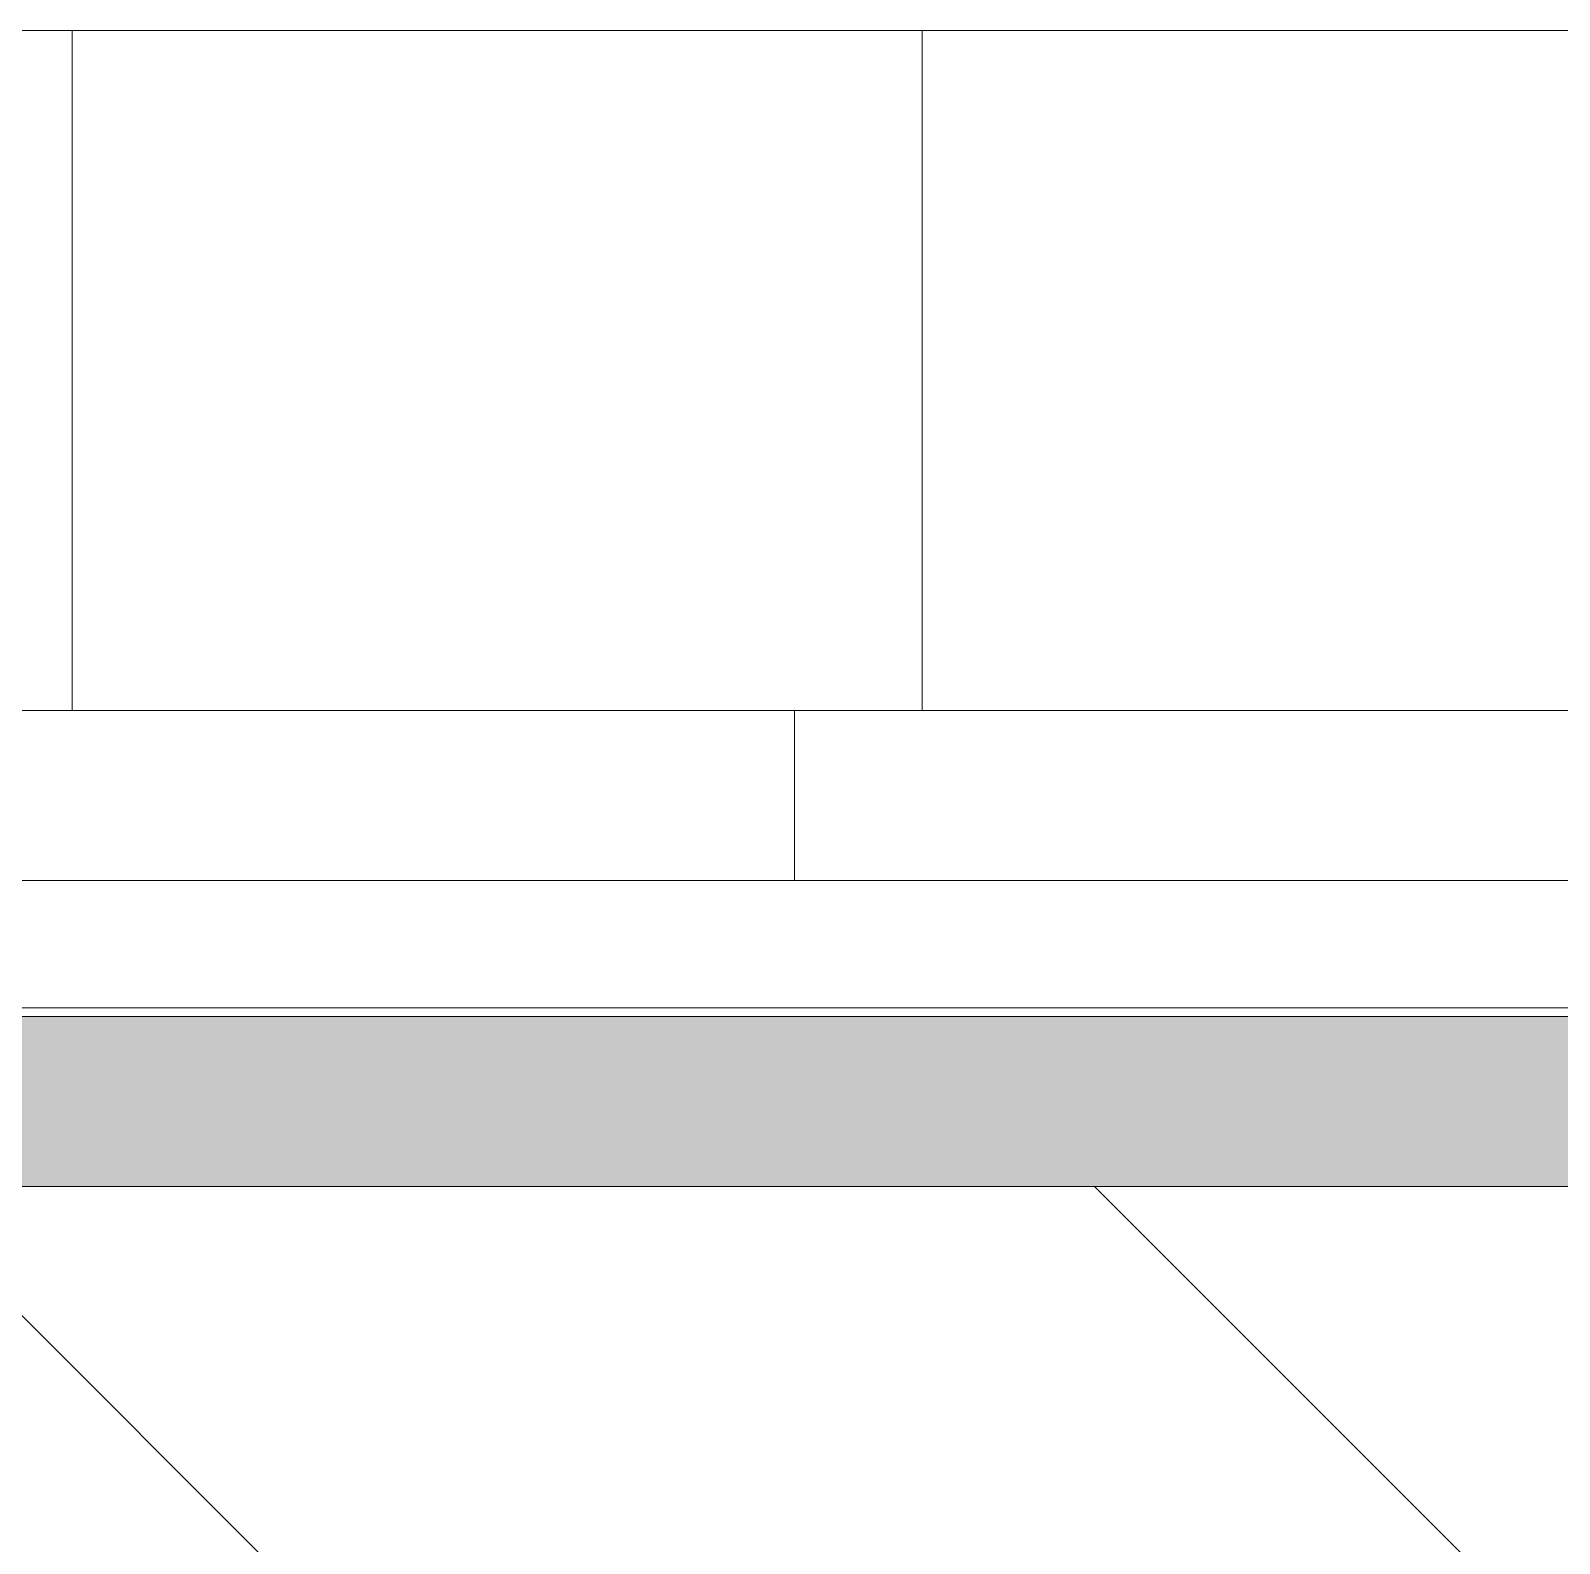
# Model space of a CAD drawing. Header units: millimetres. Extents: x -4185 to 186529, y -8553 to 29097.
# Drawn here: x 9652.6 to 9832.5, y 7858 to 8036 of the extents above; entities that cross this region are included whole.
import ezdxf

# ---------------------------------------------------------------- set-up
doc = ezdxf.new("R2010")
doc.units = ezdxf.units.MM
for name, color, linetype, lineweight, true_color in [('A-WALL-1', 7, 'Continuous', 9, 0x3c3c3c), ('A-WALL-FNSH-1', 7, 'Continuous', 9, 0x3c3c3c), ('I-FURN-1', 7, 'Continuous', 9, 0xf0f0f0)]:
    doc.layers.add(name, color=color, linetype=linetype, lineweight=lineweight, true_color=true_color)
doc.layers.add('I-WALL', color=7, linetype='Continuous', lineweight=9)

# ---------------------------------------------------------------- blocks, each defined once
blk = doc.blocks.new('Бизиборд лего - бизиборд 1_21б-32328682-План размещения напольных электротехнических лючков и розеток 1 этажа в осях 1-12')
at = {"layer": 'I-FURN-1'}
for p, q in [((-585, 100), (-735, 100)), ((-735, 100), (-585, 100)), ((-585, 100), (-735, 100)), ((-735, 100), (-585, 100)), ((-585, 100), (-735, 100)), ((-735, 100), (-585, 100)), ((-395, 100), (-585, 100)), ((-585, 100), (-395, 100)), ((-385, 100), (-585, 100)), ((-585, 100), (-385, 100)), ((-585, 20), (-585, 100)), ((-585, 100), (-585, 20)), ((-395, 100), (-485, 100)), ((-485, 100), (-485, 20)), ((-485, 20), (-485, 100)), ((-485, 100), (-395, 100)), ((-500, 20), (-1000, 20)), ((-589.8, 20), (-585, 20)), ((-589.8, 20), (-585, 20)), ((-585, 20), (-589.8, 20)), ((-589.8, 20), (-585, 20)), ((-585, 20), (-589.8, 20)), ((-589.8, 20), (-585, 20)), ((-585, 20), (-589.8, 20)), ((-585, 20), (-550, 20)), ((-585, 20), (-550, 20)), ((-550, 20), (-585, 20)), ((-585, 20), (-550, 20)), ((-550, 20), (-585, 20)), ((-550, 20), (-548.66, 20)), ((-545, 20), (-550, 20)), ((-550, 20), (-542.59, 20)), ((-542.59, 20), (-550, 20)), ((-550, 20), (-545, 20)), ((-542.59, 20), (-550, 20)), ((-550, 20), (-542.59, 20)), ((-542.59, 20), (-550, 20)), ((-550, 20), (-542.59, 20)), ((-542.59, 20), (-550, 20)), ((-550, 20), (-542.59, 20)), ((-549.66, 20), (-550, 20)), ((-550, 20), (-542.59, 20)), ((-542.59, 20), (-550, 20)), ((-550, 20), (-542.59, 20)), ((-549.66, 20), (-550, 20)), ((-550, 20), (-542.59, 20)), ((-542.59, 20), (-550, 20)), ((-550, 20), (-542.59, 20)), ((-545, 20), (-550, 20)), ((-550, 20), (-547.07, 20)), ((-542.59, 20), (-550, 20)), ((-550, 20), (-542.59, 20)), ((-542.59, 20), (-550, 20)), ((-550, 20), (-542.59, 20)), ((-545, 20), (-550, 20)), ((-550, 20), (-542.59, 20)), ((-542.59, 20), (-550, 20)), ((-550, 20), (-542.59, 20)), ((-542.59, 20), (-550, 20)), ((-550, 20), (-542.59, 20)), ((-542.59, 20), (-550, 20)), ((-550, 20), (-549.66, 20)), ((-542.59, 20), (-550, 20)), ((-550, 20), (-549.66, 20)), ((-547.07, 20), (-550, 20)), ((-550, 20), (-542.59, 20)), ((-542.59, 20), (-550, 20)), ((-550, 20), (-542.59, 20)), ((-542.59, 20), (-550, 20)), ((-550, 20), (-542.59, 20)), ((-549.66, 20), (-550, 20)), ((-550, 20), (-549.66, 20)), ((-542.59, 20), (-550, 20)), ((-550, 20), (-542.59, 20)), ((-542.59, 20), (-550, 20)), ((-550, 20), (-542.59, 20)), ((-542.59, 20), (-550, 20)), ((-550, 20), (-542.59, 20)), ((-549.66, 20), (-550, 20)), ((-550, 20), (-542.59, 20)), ((-542.59, 20), (-550, 20)), ((-550, 20), (-542.59, 20)), ((-545, 20), (-550, 20)), ((-542.59, 20), (-549.66, 20)), ((-542.59, 20), (-549.66, 20)), ((-549.66, 20), (-542.59, 20)), ((-549.66, 20), (-542.59, 20)), ((-542.59, 20), (-549.66, 20)), ((-549.66, 20), (-542.59, 20)), ((-548.66, 20), (-549.66, 20)), ((-548.66, 20), (-547.07, 20)), ((-547.07, 20), (-548.66, 20)), ((-547.07, 20), (-542.59, 20)), ((-547.07, 20), (-545, 20)), ((-547.07, 20), (-545, 20)), ((-542.59, 20), (-547.07, 20)), ((-542.59, 20), (-547.07, 20)), ((-547.07, 20), (-542.59, 20)), ((-542.59, 20), (-547.07, 20)), ((-547.07, 20), (-542.59, 20)), ((-542.59, 20), (-547.07, 20)), ((-545, 20), (-542.59, 20)), ((-542.59, 20), (-545, 20)), ((-545, 20), (-542.59, 20)), ((-542.59, 20), (-545, 20)), ((-545, 20), (-542.59, 20)), ((-542.59, 20), (-545, 20)), ((-537.41, 20), (-545, 20)), ((-542.59, 20), (-542.52, 20)), ((-542.52, 20), (-542.59, 20)), ((-542.59, 20), (-542.52, 20)), ((-542.52, 20), (-542.59, 20)), ((-542.59, 20), (-542.52, 20)), ((-542.52, 20), (-542.59, 20)), ((-542.59, 20), (-542.52, 20)), ((-542.52, 20), (-542.59, 20)), ((-542.59, 20), (-542.52, 20)), ((-542.52, 20), (-542.59, 20)), ((-542.59, 20), (-542.52, 20)), ((-542.52, 20), (-542.59, 20)), ((-542.59, 20), (-542.52, 20)), ((-542.52, 20), (-542.59, 20)), ((-542.59, 20), (-542.52, 20)), ((-542.52, 20), (-542.59, 20)), ((-542.59, 20), (-542.52, 20)), ((-542.52, 20), (-542.59, 20)), ((-542.59, 20), (-542.52, 20)), ((-542.52, 20), (-542.59, 20)), ((-542.59, 20), (-542.52, 20)), ((-542.52, 20), (-542.59, 20)), ((-542.59, 20), (-542.52, 20)), ((-542.52, 20), (-542.59, 20)), ((-542.59, 20), (-542.52, 20)), ((-542.52, 20), (-542.59, 20)), ((-542.59, 20), (-542.52, 20)), ((-542.52, 20), (-542.59, 20)), ((-542.59, 20), (-542.52, 20)), ((-542.52, 20), (-542.59, 20)), ((-542.59, 20), (-542.52, 20)), ((-542.52, 20), (-542.59, 20)), ((-542.59, 20), (-542.52, 20)), ((-542.52, 20), (-542.59, 20)), ((-542.59, 20), (-542.52, 20)), ((-542.52, 20), (-542.59, 20)), ((-542.59, 20), (-542.52, 20)), ((-542.52, 20), (-542.59, 20)), ((-542.59, 20), (-542.52, 20)), ((-542.52, 20), (-542.59, 20)), ((-542.59, 20), (-542.52, 20)), ((-542.52, 20), (-542.59, 20)), ((-542.59, 20), (-542.52, 20)), ((-542.52, 20), (-542.59, 20)), ((-542.59, 20), (-542.52, 20)), ((-542.52, 20), (-542.59, 20)), ((-542.59, 20), (-542.52, 20)), ((-542.52, 20), (-542.59, 20)), ((-542.59, 20), (-542.52, 20)), ((-542.52, 20), (-542.59, 20)), ((-542.59, 20), (-542.52, 20)), ((-542.52, 20), (-542.59, 20)), ((-542.59, 20), (-530, 20)), ((-542.52, 20), (-537.41, 20)), ((-542.52, 20), (-535, 20)), ((-540, 20), (-542.52, 20)), ((-542.52, 20), (-532.93, 20)), ((-530, 20), (-542.52, 20)), ((-542.52, 20), (-530, 20)), ((-530, 20), (-542.52, 20)), ((-542.52, 20), (-530, 20)), ((-530, 20), (-542.52, 20)), ((-542.52, 20), (-530, 20)), ((-530, 20), (-542.52, 20)), ((-542.52, 20), (-530, 20)), ((-530, 20), (-542.52, 20)), ((-542.52, 20), (-530, 20)), ((-530, 20), (-542.52, 20)), ((-542.52, 20), (-530, 20)), ((-530, 20), (-542.52, 20)), ((-542.52, 20), (-530, 20)), ((-530, 20), (-542.52, 20)), ((-542.52, 20), (-530, 20)), ((-530, 20), (-542.52, 20)), ((-542.52, 20), (-540, 20)), ((-537.41, 20), (-542.52, 20)), ((-542.52, 20), (-530, 20)), ((-530, 20), (-542.52, 20)), ((-542.52, 20), (-540, 20)), ((-530.34, 20), (-542.52, 20)), ((-542.52, 20), (-530, 20)), ((-530, 20), (-542.52, 20)), ((-542.52, 20), (-530, 20)), ((-530, 20), (-542.52, 20)), ((-542.52, 20), (-532.93, 20)), ((-531.34, 20), (-542.52, 20)), ((-542.52, 20), (-530, 20)), ((-530, 20), (-542.52, 20)), ((-542.52, 20), (-532.93, 20)), ((-530, 20), (-542.52, 20)), ((-542.52, 20), (-530, 20)), ((-530, 20), (-542.52, 20)), ((-542.52, 20), (-540, 20)), ((-530, 20), (-542.52, 20)), ((-542.52, 20), (-537.41, 20)), ((-530, 20), (-542.52, 20)), ((-542.52, 20), (-532.93, 20)), ((-530, 20), (-542.52, 20)), ((-542.52, 20), (-535, 20)), ((-530, 20), (-542.52, 20)), ((-542.52, 20), (-537.41, 20)), ((-530, 20), (-542.52, 20)), ((-542.52, 20), (-530, 20)), ((-540, 20), (-542.52, 20)), ((-542.52, 20), (-530, 20)), ((-530, 20), (-542.52, 20)), ((-542.52, 20), (-537.41, 20)), ((-537.41, 20), (-542.52, 20)), ((-542.52, 20), (-537.41, 20)), ((-537.41, 20), (-542.52, 20)), ((-535, 20), (-540, 20)), ((-540, 20), (-535, 20)), ((-540, 20), (-530, 20)), ((-540, 20), (-537.41, 20)), ((-537.41, 20), (-540, 20)), ((-530, 20), (-537.41, 20)), ((-537.41, 20), (-535, 20)), ((-537.41, 20), (-530, 20)), ((-537.41, 20), (-532.93, 20)), ((-532.93, 20), (-537.41, 20)), ((-532.93, 20), (-537.41, 20)), ((-537.26, 20), (-532.93, 20)), ((-537.26, 20), (-532.93, 20)), ((-532.93, 20), (-537.26, 20)), ((-537.26, 20), (-532.93, 20)), ((-532.93, 20), (-537.26, 20)), ((-535, 20), (-532.93, 20)), ((-532.93, 20), (-535, 20)), ((-535, 20), (-530, 20)), ((-535, 20), (-530, 20)), ((-535, 20), (-531.34, 20)), ((-532.93, 20), (-531.34, 20)), ((-531.34, 20), (-532.93, 20)), ((-532.93, 20), (-531.34, 20)), ((-532.93, 20), (-530, 20)), ((-532.93, 20), (-530, 20)), ((-532.93, 20), (-530, 20)), ((-532.93, 20), (-530, 20)), ((-530, 20), (-532.93, 20)), ((-530, 20), (-532.93, 20)), ((-531.34, 20), (-530, 20)), ((-530.34, 20), (-531.34, 20)), ((-531.34, 20), (-530, 20)), ((-530, 20), (-531.34, 20)), ((-531.34, 20), (-530, 20)), ((-530, 20), (-530.34, 20)), ((-530, 20), (-530.34, 20)), ((-530, 20), (-500, 20)), ((-530, 20), (-470, 20)), ((-470, 20), (-530, 20)), ((-530, 20), (-470, 20)), ((-470, 20), (-530, 20)), ((-500, 0), (-500, 20)), ((-500, 20), (-500, 0)), ((0, 20), (-500, 20)), ((-500, 20), (-500, 0)), ((-500, 0), (-500, 20)), ((-500, 20), (-485, 20)), ((-485, 20), (-470, 20)), ((-470, 20), (-485, 20)), ((-484.73, 20), (-470, 20)), ((-470, 20), (-469.66, 20)), ((-468.66, 20), (-470, 20)), ((-470, 20), (-469.66, 20)), ((-469.66, 20), (-470, 20)), ((-470, 20), (-450, 20)), ((-450, 20), (-470, 20)), ((-470, 20), (-455, 20)), ((-450, 20), (-470, 20)), ((-470, 20), (-450, 20)), ((-450, 20), (-470, 20)), ((-470, 20), (-450, 20)), ((-469.66, 20), (-470, 20)), ((-470, 20), (-450, 20)), ((-450, 20), (-470, 20)), ((-470, 20), (-450.34, 20)), ((-452.93, 20), (-470, 20)), ((-470, 20), (-450, 20)), ((-450, 20), (-470, 20)), ((-470, 20), (-450, 20)), ((-450, 20), (-470, 20)), ((-470, 20), (-450, 20)), ((-455, 20), (-470, 20)), ((-470, 20), (-450, 20)), ((-450, 20), (-470, 20)), ((-470, 20), (-450, 20)), ((-450, 20), (-470, 20)), ((-470, 20), (-450, 20)), ((-450, 20), (-470, 20)), ((-470, 20), (-450, 20)), ((-462.59, 20), (-470, 20)), ((-470, 20), (-450, 20)), ((-450, 20), (-470, 20)), ((-470, 20), (-450, 20)), ((-450, 20), (-470, 20)), ((-470, 20), (-450, 20)), ((-452.93, 20), (-470, 20)), ((-470, 20), (-450, 20)), ((-450, 20), (-470, 20)), ((-470, 20), (-450, 20)), ((-450, 20), (-470, 20)), ((-470, 20), (-450, 20)), ((-450, 20), (-470, 20)), ((-470, 20), (-457.41, 20)), ((-462.59, 20), (-470, 20)), ((-470, 20), (-469.66, 20)), ((-450, 20), (-470, 20)), ((-470, 20), (-467.07, 20)), ((-465, 20), (-470, 20)), ((-470, 20), (-452.93, 20)), ((-450, 20), (-470, 20)), ((-470, 20), (-450, 20)), ((-450, 20), (-470, 20)), ((-470, 20), (-452.93, 20)), ((-450, 20), (-470, 20)), ((-469.66, 20), (-468.66, 20)), ((-469.66, 20), (-452.93, 20)), ((-468.66, 20), (-469.66, 20)), ((-468.66, 20), (-469.66, 20)), ((-469.66, 20), (-450, 20)), ((-468.66, 20), (-463.71, 20)), ((-468.66, 20), (-467.07, 20)), ((-467.07, 20), (-468.66, 20)), ((-450, 20), (-468.66, 20)), ((-467.07, 20), (-468.66, 20)), ((-468.66, 20), (-463.71, 20)), ((-463.71, 20), (-468.66, 20)), ((-468.66, 20), (-463.71, 20)), ((-463.71, 20), (-468.66, 20)), ((-468.66, 20), (-463.71, 20)), ((-463.71, 20), (-468.66, 20)), ((-467.07, 20), (-451.34, 20)), ((-465, 20), (-467.07, 20)), ((-465, 20), (-467.07, 20)), ((-467.07, 20), (-460, 20)), ((-462.59, 20), (-465, 20)), ((-450, 20), (-465, 20)), ((-452.93, 20), (-465, 20)), ((-462.59, 20), (-458.46, 20)), ((-460, 20), (-462.59, 20)), ((-460, 20), (-462.59, 20)), ((-450, 20), (-462.59, 20)), ((-462.59, 20), (-458.46, 20)), ((-458.46, 20), (-462.59, 20)), ((-462.59, 20), (-458.46, 20)), ((-458.46, 20), (-462.59, 20)), ((-462.59, 20), (-458.46, 20)), ((-458.46, 20), (-462.59, 20)), ((-455, 20), (-460, 20)), ((-457.41, 20), (-460, 20)), ((-460, 20), (-455, 20)), ((-457.41, 20), (-453.2, 20)), ((-450.34, 20), (-457.41, 20)), ((-457.41, 20), (-450, 20)), ((-457.41, 20), (-453.2, 20)), ((-453.2, 20), (-457.41, 20)), ((-457.41, 20), (-453.2, 20)), ((-453.2, 20), (-457.41, 20)), ((-457.41, 20), (-453.2, 20)), ((-453.2, 20), (-457.41, 20)), ((-451.34, 20), (-455, 20)), ((-455, 20), (-450, 20)), ((-450, 20), (-455, 20)), ((-455, 20), (-451.34, 20)), ((-452.93, 20), (-451.34, 20)), ((-452.93, 20), (-450, 20)), ((-450, 20), (-452.93, 20)), ((-450, 20), (-452.93, 20)), ((-450.34, 20), (-452.93, 20)), ((-452.93, 20), (-450.34, 20)), ((-452.93, 20), (-450, 20)), ((-452.93, 20), (-451.34, 20)), ((-451.34, 20), (-452.93, 20)), ((-452.93, 20), (-451.34, 20)), ((-451.34, 20), (-452.93, 20)), ((-452.93, 20), (-451.34, 20)), ((-451.34, 20), (-452.93, 20)), ((-451.34, 20), (-450.34, 20)), ((-450.34, 20), (-451.34, 20)), ((-451.34, 20), (-450.34, 20)), ((-450.34, 20), (-450, 20)), ((-450, 20), (-450.34, 20)), ((-450.34, 20), (-450, 20)), ((-450, 20), (-450.34, 20)), ((-450.34, 20), (-450, 20)), ((-450, 20), (-450.34, 20)), ((-450.34, 20), (-450, 20)), ((-450, 20), (-410, 20)), ((-450, 20), (-410, 20)), ((-410, 20), (-450, 20)), ((-450, 20), (-410, 20)), ((-410, 20), (-450, 20)), ((-450, 20), (-410, 20)), ((-410, 20), (-450, 20)), ((-1000, 0), (-500, 0)), ((-550, 0), (-589.8, 0)), ((-589.8, 0), (-550, 0)), ((-550, 0), (-589.8, 0)), ((-542.59, 0), (-550, 0)), ((-550, 0), (-548.66, 0)), ((-542.59, 0), (-550, 0)), ((-550, 0), (-542.59, 0)), ((-542.59, 0), (-550, 0)), ((-550, 0), (-542.59, 0)), ((-542.59, 0), (-550, 0)), ((-550, 0), (-547.07, 0)), ((-542.59, 0), (-550, 0)), ((-550, 0), (-542.59, 0)), ((-542.59, 0), (-550, 0)), ((-550, 0), (-542.59, 0)), ((-542.59, 0), (-550, 0)), ((-550, 0), (-548.66, 0)), ((-542.59, 0), (-550, 0)), ((-550, 0), (-542.59, 0)), ((-542.59, 0), (-550, 0)), ((-550, 0), (-542.59, 0)), ((-542.59, 0), (-550, 0)), ((-550, 0), (-547.07, 0)), ((-548.66, 0), (-550, 0)), ((-550, 0), (-542.59, 0)), ((-542.59, 0), (-550, 0)), ((-550, 0), (-542.59, 0)), ((-542.59, 0), (-550, 0)), ((-550, 0), (-542.59, 0)), ((-542.59, 0), (-550, 0)), ((-550, 0), (-542.59, 0)), ((-542.59, 0), (-550, 0)), ((-550, 0), (-542.59, 0)), ((-542.59, 0), (-550, 0)), ((-550, 0), (-542.59, 0)), ((-542.59, 0), (-550, 0)), ((-550, 0), (-542.59, 0)), ((-542.59, 0), (-550, 0)), ((-550, 0), (-542.59, 0)), ((-542.59, 0), (-550, 0)), ((-550, 0), (-547.07, 0)), ((-542.59, 0), (-550, 0)), ((-550, 0), (-549.66, 0)), ((-542.59, 0), (-550, 0)), ((-550, 0), (-547.07, 0)), ((-547.07, 0), (-550, 0)), ((-550, 0), (-549.66, 0)), ((-542.59, 0), (-550, 0)), ((-550, 0), (-542.59, 0)), ((-547.07, 0), (-550, 0)), ((-550, 0), (-542.59, 0)), ((-542.59, 0), (-550, 0)), ((-550, 0), (-542.59, 0)), ((-542.59, 0), (-550, 0)), ((-550, 0), (-542.59, 0)), ((-545, 0), (-550, 0)), ((-550, 0), (-530, 0)), ((-549.66, 0), (-542.59, 0)), ((-549.66, 0), (-548.66, 0)), ((-548.66, 0), (-542.59, 0)), ((-548.66, 0), (-542.59, 0)), ((-547.07, 0), (-548.66, 0)), ((-548.66, 0), (-545, 0)), ((-542.59, 0), (-547.07, 0)), ((-547.07, 0), (-542.59, 0)), ((-542.59, 0), (-547.07, 0)), ((-547.07, 0), (-542.59, 0)), ((-547.07, 0), (-542.59, 0)), ((-545, 0), (-547.07, 0)), ((-547.07, 0), (-545, 0)), ((-547.07, 0), (-542.59, 0)), ((-545, 0), (-547.07, 0)), ((-545, 0), (-547.07, 0)), ((-542.59, 0), (-545, 0)), ((-545, 0), (-542.59, 0)), ((-542.59, 0), (-545, 0)), ((-545, 0), (-542.59, 0)), ((-542.59, 0), (-545, 0)), ((-542.59, 0), (-545, 0)), ((-542.52, 0), (-542.59, 0)), ((-542.59, 0), (-542.52, 0)), ((-542.52, 0), (-542.59, 0)), ((-542.59, 0), (-542.52, 0)), ((-542.52, 0), (-542.59, 0)), ((-542.59, 0), (-542.52, 0)), ((-542.52, 0), (-542.59, 0)), ((-542.59, 0), (-542.52, 0)), ((-542.52, 0), (-542.59, 0)), ((-542.59, 0), (-542.52, 0)), ((-542.52, 0), (-542.59, 0)), ((-542.59, 0), (-542.52, 0)), ((-542.52, 0), (-542.59, 0)), ((-542.59, 0), (-542.52, 0)), ((-542.52, 0), (-542.59, 0)), ((-542.59, 0), (-542.52, 0)), ((-542.52, 0), (-542.59, 0)), ((-542.59, 0), (-542.52, 0)), ((-542.52, 0), (-542.59, 0)), ((-542.59, 0), (-542.52, 0)), ((-542.52, 0), (-542.59, 0)), ((-542.59, 0), (-542.52, 0)), ((-542.52, 0), (-542.59, 0)), ((-542.59, 0), (-542.52, 0)), ((-542.52, 0), (-542.59, 0)), ((-542.59, 0), (-542.52, 0)), ((-542.52, 0), (-542.59, 0)), ((-542.59, 0), (-542.52, 0)), ((-542.52, 0), (-542.59, 0)), ((-542.59, 0), (-542.52, 0)), ((-542.52, 0), (-542.59, 0)), ((-542.59, 0), (-542.52, 0)), ((-542.52, 0), (-542.59, 0)), ((-542.59, 0), (-542.52, 0)), ((-542.52, 0), (-542.59, 0)), ((-542.59, 0), (-542.52, 0)), ((-542.52, 0), (-542.59, 0)), ((-542.59, 0), (-542.52, 0)), ((-542.52, 0), (-542.59, 0)), ((-542.59, 0), (-542.52, 0)), ((-542.52, 0), (-542.59, 0)), ((-542.59, 0), (-542.52, 0)), ((-542.52, 0), (-542.59, 0)), ((-542.59, 0), (-542.52, 0)), ((-542.52, 0), (-542.59, 0)), ((-542.59, 0), (-542.52, 0)), ((-542.52, 0), (-542.59, 0)), ((-542.59, 0), (-542.52, 0)), ((-542.52, 0), (-542.59, 0)), ((-542.59, 0), (-542.52, 0)), ((-542.52, 0), (-542.59, 0)), ((-542.59, 0), (-542.52, 0)), ((-537.41, 0), (-542.59, 0)), ((-537.41, 0), (-542.52, 0)), ((-542.52, 0), (-537.41, 0)), ((-537.41, 0), (-542.52, 0)), ((-530, 0), (-542.52, 0)), ((-542.52, 0), (-530, 0)), ((-530, 0), (-542.52, 0)), ((-542.52, 0), (-540, 0)), ((-532.93, 0), (-542.52, 0)), ((-542.52, 0), (-537.41, 0)), ((-530, 0), (-542.52, 0)), ((-542.52, 0), (-530, 0)), ((-532.93, 0), (-542.52, 0)), ((-542.52, 0), (-530, 0)), ((-530, 0), (-542.52, 0)), ((-542.52, 0), (-540, 0)), ((-530, 0), (-542.52, 0)), ((-542.52, 0), (-530, 0)), ((-530, 0), (-542.52, 0)), ((-542.52, 0), (-530, 0)), ((-531.34, 0), (-542.52, 0)), ((-542.52, 0), (-530, 0)), ((-530, 0), (-542.52, 0)), ((-542.52, 0), (-530, 0)), ((-530, 0), (-542.52, 0)), ((-542.52, 0), (-540, 0)), ((-530, 0), (-542.52, 0)), ((-542.52, 0), (-530, 0)), ((-530, 0), (-542.52, 0)), ((-542.52, 0), (-530, 0)), ((-530, 0), (-542.52, 0)), ((-542.52, 0), (-530, 0)), ((-530, 0), (-542.52, 0)), ((-542.52, 0), (-530, 0)), ((-530, 0), (-542.52, 0)), ((-542.52, 0), (-530, 0)), ((-530, 0), (-542.52, 0)), ((-542.52, 0), (-530, 0)), ((-537.41, 0), (-542.52, 0)), ((-542.52, 0), (-530, 0)), ((-530, 0), (-542.52, 0)), ((-542.52, 0), (-540, 0)), ((-530, 0), (-542.52, 0)), ((-542.52, 0), (-530, 0)), ((-530, 0), (-542.52, 0)), ((-542.52, 0), (-535, 0)), ((-530, 0), (-542.52, 0)), ((-542.52, 0), (-540, 0)), ((-530, 0), (-542.52, 0)), ((-542.52, 0), (-530, 0)), ((-537.41, 0), (-542.52, 0)), ((-542.52, 0), (-530, 0)), ((-531.34, 0), (-542.52, 0)), ((-542.52, 0), (-530, 0)), ((-530, 0), (-542.52, 0)), ((-542.52, 0), (-530, 0)), ((-540, 0), (-530, 0)), ((-540, 0), (-537.41, 0)), ((-540, 0), (-530, 0)), ((-540, 0), (-535, 0)), ((-540, 0), (-537.41, 0)), ((-537.41, 0), (-530, 0)), ((-537.41, 0), (-535, 0)), ((-535, 0), (-537.41, 0)), ((-537.41, 0), (-532.93, 0)), ((-535, 0), (-537.41, 0)), ((-535, 0), (-537.41, 0)), ((-532.93, 0), (-537.26, 0)), ((-537.26, 0), (-532.93, 0)), ((-532.93, 0), (-537.26, 0)), ((-535, 0), (-532.93, 0)), ((-531.34, 0), (-535, 0)), ((-535, 0), (-530, 0)), ((-535, 0), (-530, 0)), ((-530, 0), (-535, 0)), ((-532.93, 0), (-535, 0)), ((-530.34, 0), (-532.93, 0)), ((-531.34, 0), (-532.93, 0)), ((-532.93, 0), (-531.34, 0)), ((-532.93, 0), (-531.34, 0)), ((-530.34, 0), (-532.93, 0)), ((-530.34, 0), (-531.34, 0)), ((-531.34, 0), (-530, 0)), ((-530, 0), (-531.34, 0)), ((-530.34, 0), (-531.34, 0)), ((-531.34, 0), (-530.34, 0)), ((-530, 0), (-531.34, 0)), ((-530, 0), (-530.34, 0)), ((-530, 0), (-530.34, 0)), ((-530, 0), (-530.34, 0)), ((-530.34, 0), (-530, 0)), ((-530, 0), (-530.34, 0)), ((-470, 0), (-530, 0)), ((-530, 0), (-470, 0)), ((-500, 0), (-530, 0)), ((-500, 0), (0, 0)), ((-470, 0), (-500, 0)), ((-450, 0), (-470, 0)), ((-470, 0), (-450, 0)), ((-450, 0), (-470, 0)), ((-470, 0), (-450, 0)), ((-450, 0), (-470, 0)), ((-470, 0), (-450, 0)), ((-450, 0), (-470, 0)), ((-470, 0), (-450, 0)), ((-450, 0), (-470, 0)), ((-470, 0), (-450, 0)), ((-450, 0), (-470, 0)), ((-470, 0), (-450, 0)), ((-450, 0), (-470, 0)), ((-470, 0), (-450, 0)), ((-469.66, 0), (-470, 0)), ((-470, 0), (-450, 0)), ((-467.07, 0), (-470, 0)), ((-470, 0), (-450, 0)), ((-465, 0), (-470, 0)), ((-470, 0), (-450, 0)), ((-468.66, 0), (-470, 0)), ((-470, 0), (-452.93, 0)), ((-450, 0), (-470, 0)), ((-470, 0), (-468.66, 0)), ((-455, 0), (-470, 0)), ((-470, 0), (-450, 0)), ((-450, 0), (-470, 0)), ((-470, 0), (-450, 0)), ((-469.66, 0), (-470, 0)), ((-470, 0), (-450, 0)), ((-468.66, 0), (-470, 0)), ((-470, 0), (-450, 0)), ((-450, 0), (-470, 0)), ((-470, 0), (-450.34, 0)), ((-450, 0), (-470, 0)), ((-470, 0), (-450, 0)), ((-450, 0), (-470, 0)), ((-470, 0), (-457.41, 0)), ((-450, 0), (-470, 0)), ((-470, 0), (-450, 0)), ((-450, 0), (-470, 0)), ((-470, 0), (-450, 0)), ((-465, 0), (-470, 0)), ((-470, 0), (-469.66, 0)), ((-465, 0), (-470, 0)), ((-470, 0), (-465, 0)), ((-450, 0), (-470, 0)), ((-470, 0), (-450, 0)), ((-450, 0), (-470, 0)), ((-470, 0), (-450, 0)), ((-450, 0), (-470, 0)), ((-470, 0), (-450, 0)), ((-450, 0), (-470, 0)), ((-470, 0), (-469.66, 0)), ((-450, 0), (-469.66, 0)), ((-468.66, 0), (-469.66, 0)), ((-469.66, 0), (-452.93, 0)), ((-469.66, 0), (-468.66, 0)), ((-463.71, 0), (-468.66, 0)), ((-468.66, 0), (-463.71, 0)), ((-463.71, 0), (-468.66, 0)), ((-450, 0), (-468.66, 0)), ((-468.66, 0), (-450, 0)), ((-467.07, 0), (-468.66, 0)), ((-467.07, 0), (-468.66, 0)), ((-468.66, 0), (-450, 0)), ((-462.59, 0), (-467.07, 0)), ((-465, 0), (-467.07, 0)), ((-465, 0), (-467.07, 0)), ((-450, 0), (-465, 0)), ((-462.59, 0), (-465, 0)), ((-450, 0), (-465, 0)), ((-450, 0), (-465, 0)), ((-450, 0), (-465, 0)), ((-465, 0), (-450, 0)), ((-458.46, 0), (-462.59, 0)), ((-462.59, 0), (-458.46, 0)), ((-458.46, 0), (-462.59, 0)), ((-460, 0), (-462.59, 0)), ((-460, 0), (-462.59, 0)), ((-450, 0), (-460, 0)), ((-457.41, 0), (-460, 0)), ((-453.2, 0), (-457.41, 0)), ((-457.41, 0), (-453.2, 0)), ((-453.2, 0), (-457.41, 0)), ((-455, 0), (-457.41, 0)), ((-457.41, 0), (-450, 0)), ((-450, 0), (-455, 0)), ((-452.93, 0), (-455, 0)), ((-451.34, 0), (-452.93, 0)), ((-452.93, 0), (-451.34, 0)), ((-451.34, 0), (-452.93, 0)), ((-452.93, 0), (-450, 0)), ((-451.34, 0), (-452.93, 0)), ((-452.93, 0), (-450, 0)), ((-450.34, 0), (-451.34, 0)), ((-450, 0), (-450.34, 0)), ((-450.34, 0), (-450, 0)), ((-410, 0), (-450, 0)), ((-450, 0), (-410, 0)), ((-410, 0), (-450, 0))]:
    blk.add_line(p, q, dxfattribs=at)

msp = doc.modelspace()

# ---------------------------------------------------------------- hatches: boundary and pattern name
at = {"layer": 'I-WALL'}
h = msp.add_hatch(dxfattribs=at)
h.set_pattern_fill('FP_84', color=256, style=0, pattern_type=2)
h.set_pattern_definition([(0, (0, 0), (121.92, 30.48), [10.058, -81.382, 10.058, -81.382, -487.68]), (0, (0, 0), (121.92, 30.48), [-182.88, 10.058, -172.822, 10.058, -81.382, -213.36]), (0, (0, 0), (121.92, 30.48), [-457.2, 10.058, -50.902, 10.058, -142.342]), (120, (45.72, 15.24), (-87.356454, 90.34582), [10.058, -81.382, 10.058, -81.382, -487.68]), (120, (45.72, 15.24), (-87.356454, 90.34582), [-182.88, 10.058, -172.822, 10.058, -81.382, -213.36]), (120, (45.72, 15.24), (-87.356454, 90.34582), [-457.2, 10.058, -50.902, 10.058, -142.342]), (240, (60.96, 76.2), (-34.563546, -120.82582), [10.058, -81.382, 10.058, -81.382, -487.68]), (240, (60.96, 76.2), (-34.563546, -120.82582), [-182.88, 10.058, -172.822, 10.058, -81.382, -213.36]), (240, (60.96, 76.2), (-34.563546, -120.82582), [-457.2, 10.058, -50.902, 10.058, -142.342])])
h.paths.add_polyline_path([(12760, 7900), (12760, 7920), (7660, 7920), (7660, 7900), (12363.68, 7900)])
h = msp.add_hatch(dxfattribs=at)
h.set_pattern_fill('FP_18', color=256, style=0, pattern_type=2)
h.set_pattern_definition([(135, (0, 0), (-70.7107, -70.7107), [])])
h.paths.add_polyline_path([(8260, 7700), (12160, 7700), (12160, 7900), (8260, 7900)])

# ---------------------------------------------------------------- linework, layer by layer
at = {"layer": 'A-WALL-1'}
msp.add_line((12160, 7900), (8260, 7900), dxfattribs=at)
at = {"layer": 'A-WALL-FNSH-1'}
for p, q in [((12825, 7921), (7660, 7921)), ((7660, 7920), (12825, 7920))]:
    msp.add_line(p, q, dxfattribs=at)

# ---------------------------------------------------------------- block references
at = {"layer": 'I-FURN-1'}
msp.add_blockref('Бизиборд лего - бизиборд 1_21б-32328682-План размещения напольных электротехнических лючков и розеток 1 этажа в осях 1-12', (10242.5, 7936), dxfattribs=at)

doc.saveas('drawing.dxf')
